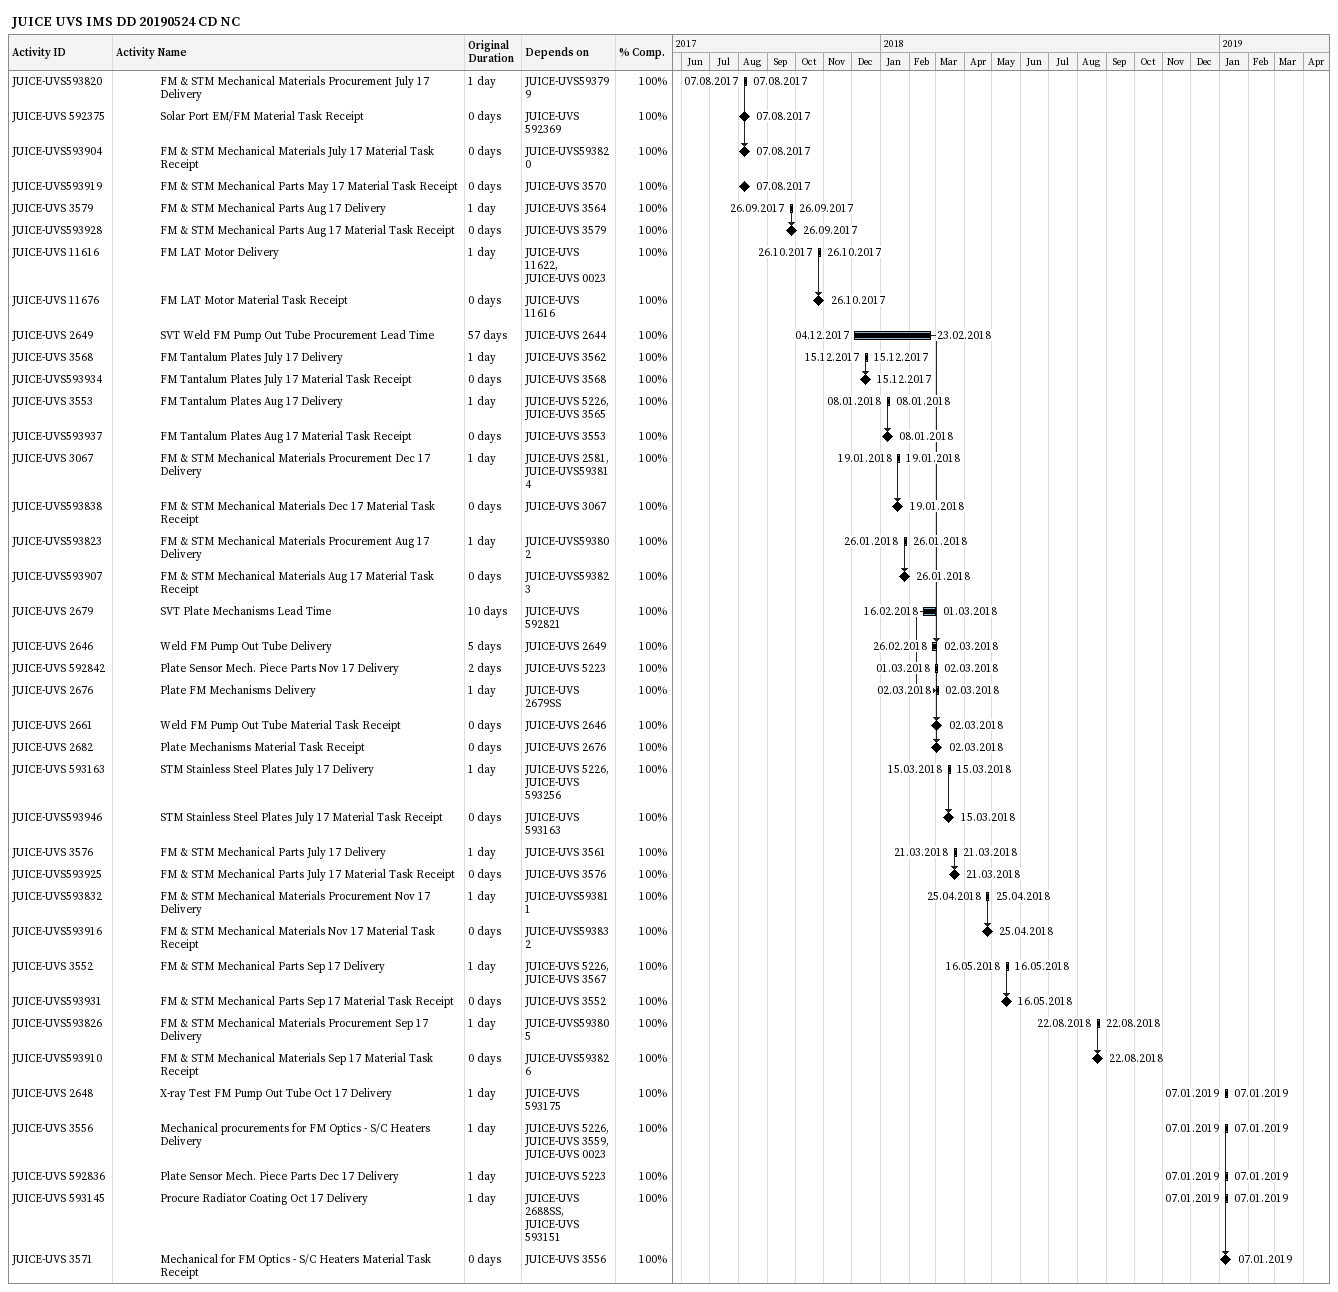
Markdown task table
JUICE UVS IMS DD 20190524 CD NC

| ID | Level | Task | Original duration | Start | Finish | Predecessors | % complete |
|---|---|---|---|---|---|---|---|
| JUICE-UVS593820 | 5 | FM & STM Mechanical Materials Procurement July 17 Delivery | 1d | 2017-08-07 | 2017-08-07 | JUICE-UVS593799 | 100 |
| JUICE-UVS 592375 | 5 | Solar Port EM/FM Material Task Receipt | 0d | 2017-08-07 | 2017-08-07 | JUICE-UVS 592369 | 100 |
| JUICE-UVS593904 | 5 | FM & STM Mechanical Materials July 17 Material Task Receipt | 0d | 2017-08-07 | 2017-08-07 | JUICE-UVS593820 | 100 |
| JUICE-UVS593919 | 5 | FM & STM Mechanical Parts May 17 Material Task Receipt | 0d | 2017-08-07 | 2017-08-07 | JUICE-UVS 3570 | 100 |
| JUICE-UVS 3579 | 5 | FM & STM Mechanical Parts Aug 17 Delivery | 1d | 2017-09-26 | 2017-09-26 | JUICE-UVS 3564 | 100 |
| JUICE-UVS593928 | 5 | FM & STM Mechanical Parts Aug 17 Material Task Receipt | 0d | 2017-09-26 | 2017-09-26 | JUICE-UVS 3579 | 100 |
| JUICE-UVS 11616 | 5 | FM LAT Motor Delivery | 1d | 2017-10-26 | 2017-10-26 | JUICE-UVS 11622, JUICE-UVS 0023 | 100 |
| JUICE-UVS 11676 | 5 | FM LAT Motor Material Task Receipt | 0d | 2017-10-26 | 2017-10-26 | JUICE-UVS 11616 | 100 |
| JUICE-UVS 2649 | 5 | SVT Weld FM Pump Out Tube Procurement Lead Time | 57d | 2017-12-04 | 2018-02-23 | JUICE-UVS 2644 | 100 |
| JUICE-UVS 3568 | 5 | FM Tantalum Plates July 17 Delivery | 1d | 2017-12-15 | 2017-12-15 | JUICE-UVS 3562 | 100 |
| JUICE-UVS593934 | 5 | FM Tantalum Plates July 17 Material Task Receipt | 0d | 2017-12-15 | 2017-12-15 | JUICE-UVS 3568 | 100 |
| JUICE-UVS 3553 | 5 | FM Tantalum Plates Aug 17 Delivery | 1d | 2018-01-08 | 2018-01-08 | JUICE-UVS 5226, JUICE-UVS 3565 | 100 |
| JUICE-UVS593937 | 5 | FM Tantalum Plates Aug 17 Material Task Receipt | 0d | 2018-01-08 | 2018-01-08 | JUICE-UVS 3553 | 100 |
| JUICE-UVS 3067 | 5 | FM & STM Mechanical Materials Procurement Dec 17 Delivery | 1d | 2018-01-19 | 2018-01-19 | JUICE-UVS 2581, JUICE-UVS593814 | 100 |
| JUICE-UVS593838 | 5 | FM & STM Mechanical Materials Dec 17 Material Task Receipt | 0d | 2018-01-19 | 2018-01-19 | JUICE-UVS 3067 | 100 |
| JUICE-UVS593823 | 5 | FM & STM Mechanical Materials Procurement Aug 17 Delivery | 1d | 2018-01-26 | 2018-01-26 | JUICE-UVS593802 | 100 |
| JUICE-UVS593907 | 5 | FM & STM Mechanical Materials Aug 17 Material Task Receipt | 0d | 2018-01-26 | 2018-01-26 | JUICE-UVS593823 | 100 |
| JUICE-UVS 2679 | 5 | SVT Plate Mechanisms Lead Time | 10d | 2018-02-16 | 2018-03-01 | JUICE-UVS 592821 | 100 |
| JUICE-UVS 2646 | 5 | Weld FM Pump Out Tube Delivery | 5d | 2018-02-26 | 2018-03-02 | JUICE-UVS 2649 | 100 |
| JUICE-UVS 592842 | 5 | Plate Sensor Mech. Piece Parts Nov 17 Delivery | 2d | 2018-03-01 | 2018-03-02 | JUICE-UVS 5223 | 100 |
| JUICE-UVS 2676 | 5 | Plate FM Mechanisms Delivery | 1d | 2018-03-02 | 2018-03-02 | JUICE-UVS 2679SS | 100 |
| JUICE-UVS 2661 | 5 | Weld FM Pump Out Tube Material Task Receipt | 0d | 2018-03-02 | 2018-03-02 | JUICE-UVS 2646 | 100 |
| JUICE-UVS 2682 | 5 | Plate Mechanisms Material Task Receipt | 0d | 2018-03-02 | 2018-03-02 | JUICE-UVS 2676 | 100 |
| JUICE-UVS 593163 | 5 | STM Stainless Steel Plates July 17 Delivery | 1d | 2018-03-15 | 2018-03-15 | JUICE-UVS 5226, JUICE-UVS 593256 | 100 |
| JUICE-UVS593946 | 5 | STM Stainless Steel Plates July 17 Material Task Receipt | 0d | 2018-03-15 | 2018-03-15 | JUICE-UVS 593163 | 100 |
| JUICE-UVS 3576 | 5 | FM & STM Mechanical Parts July 17 Delivery | 1d | 2018-03-21 | 2018-03-21 | JUICE-UVS 3561 | 100 |
| JUICE-UVS593925 | 5 | FM & STM Mechanical Parts July 17 Material Task Receipt | 0d | 2018-03-21 | 2018-03-21 | JUICE-UVS 3576 | 100 |
| JUICE-UVS593832 | 5 | FM & STM Mechanical Materials Procurement Nov 17 Delivery | 1d | 2018-04-25 | 2018-04-25 | JUICE-UVS593811 | 100 |
| JUICE-UVS593916 | 5 | FM & STM Mechanical Materials Nov 17 Material Task Receipt | 0d | 2018-04-25 | 2018-04-25 | JUICE-UVS593832 | 100 |
| JUICE-UVS 3552 | 5 | FM & STM Mechanical Parts Sep 17 Delivery | 1d | 2018-05-16 | 2018-05-16 | JUICE-UVS 5226, JUICE-UVS 3567 | 100 |
| JUICE-UVS593931 | 5 | FM & STM Mechanical Parts Sep 17 Material Task Receipt | 0d | 2018-05-16 | 2018-05-16 | JUICE-UVS 3552 | 100 |
| JUICE-UVS593826 | 5 | FM & STM Mechanical Materials Procurement Sep 17 Delivery | 1d | 2018-08-22 | 2018-08-22 | JUICE-UVS593805 | 100 |
| JUICE-UVS593910 | 5 | FM & STM Mechanical Materials Sep 17 Material Task Receipt | 0d | 2018-08-22 | 2018-08-22 | JUICE-UVS593826 | 100 |
| JUICE-UVS 2648 | 5 | X-ray Test FM Pump Out Tube Oct 17 Delivery | 1d | 2019-01-07 | 2019-01-07 | JUICE-UVS 593175 | 100 |
| JUICE-UVS 3556 | 5 | Mechanical procurements for FM Optics - S/C Heaters Delivery | 1d | 2019-01-07 | 2019-01-07 | JUICE-UVS 5226, JUICE-UVS 3559, JUICE-UVS 0023 | 100 |
| JUICE-UVS 592836 | 5 | Plate Sensor Mech. Piece Parts Dec 17 Delivery | 1d | 2019-01-07 | 2019-01-07 | JUICE-UVS 5223 | 100 |
| JUICE-UVS 593145 | 5 | Procure Radiator Coating Oct 17 Delivery | 1d | 2019-01-07 | 2019-01-07 | JUICE-UVS 2688SS, JUICE-UVS 593151 | 100 |
| JUICE-UVS 3571 | 5 | Mechanical for FM Optics - S/C Heaters Material Task Receipt | 0d | 2019-01-07 | 2019-01-07 | JUICE-UVS 3556 | 100 |
